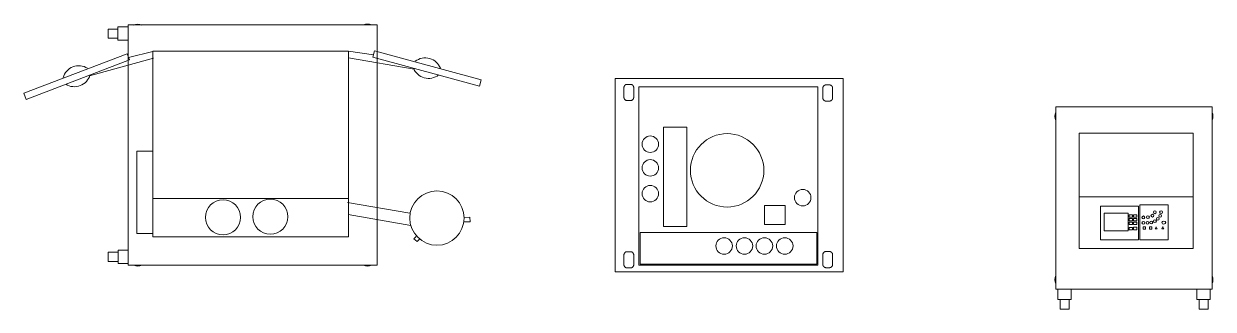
# Model space of a CAD drawing. Header units: inches. Extents: x 149643 to 153300, y 137526 to 138405.
import ezdxf

# ---------------------------------------------------------------- set-up
doc = ezdxf.new("R2010")
doc.units = ezdxf.units.IN
doc.header["$MEASUREMENT"] = 0
doc.layers.add('All', color=255, linetype='Continuous', lineweight=15)
doc.styles.add('ГОСТ 2.304', font='isocpeui.ttf')

# ---------------------------------------------------------------- blocks, each defined once
blk = doc.blocks.new('Аппарат для плазмафереза')
at = {"layer": 'All', "lineweight": 15}
for p, q in [((622.7, 272.8), (72.7, 272.8)), ((72.7, 272.8), (72.7, -277.2)), ((622.7, -277.2), (622.7, 272.8)), ((219.9, 148), (148.6, 148)), ((148.6, 148), (148.6, -157.6)), ((219.9, -157.6), (219.9, 148)), ((459.2, -93.1), (522.2, -93.1)), ((459.2, -151), (459.2, -93.1)), ((522.2, -93.1), (522.2, -151)), ((76.5, -176.2), (619.6, -176.2)), ((76.5, -273.8), (76.5, -176.2)), ((148.6, -157.6), (219.9, -157.6)), ((522.2, -151), (459.2, -151)), ((619.6, -176.2), (619.6, -273.8)), ((72.7, -277.2), (622.7, -277.2)), ((619.6, -273.8), (76.5, -273.8))]:
    blk.add_line(p, q, dxfattribs=at)
for points in [[(700.7, 297.8), (0, 297.8), (0, -297.8), (700.7, -297.8)], [(57, 270.2), (57, 270.7), (56.9, 271.2), (56.9, 271.7), (56.8, 272.2), (56.7, 272.7), (56.5, 273.2), (56.4, 273.7), (56.2, 274.1), (56, 274.6), (55.8, 275), (55.5, 275.4), (55.3, 275.8), (55, 276.2), (54.7, 276.6), (54.4, 276.9), (54.1, 277.3), (53.7, 277.6), (53.4, 277.9), (53, 278.2), (52.6, 278.5), (52.2, 278.8), (51.8, 279), (51.3, 279.2), (50.9, 279.4), (50.4, 279.6), (50, 279.8), (49.5, 279.9), (49, 280), (48.5, 280.1), (48, 280.2), (47.5, 280.2), (47, 280.2), (37, 280.2), (36.5, 280.2), (36, 280.2), (35.5, 280.1), (35, 280), (34.5, 279.9), (34, 279.8), (33.6, 279.6), (33.1, 279.4), (32.7, 279.2), (32.2, 279), (31.8, 278.8), (31.4, 278.5), (31, 278.2), (30.6, 277.9), (30.3, 277.6), (29.9, 277.3), (29.6, 276.9), (29.3, 276.6), (29, 276.2), (28.7, 275.8), (28.4, 275.4), (28.2, 275), (28, 274.6), (27.8, 274.1), (27.6, 273.7), (27.4, 273.2), (27.3, 272.7), (27.2, 272.2), (27.1, 271.7), (27, 271.2), (27, 270.7), (27, 270.2), (27, 240.2), (27, 239.7), (27, 239.2), (27.1, 238.7), (27.2, 238.2), (27.3, 237.7), (27.4, 237.3), (27.6, 236.8), (27.8, 236.3), (28, 235.9), (28.2, 235.5), (28.4, 235), (28.7, 234.6), (29, 234.2), (29.3, 233.9), (29.6, 233.5), (29.9, 233.2), (30.3, 232.8), (30.6, 232.5), (31, 232.2), (31.4, 231.9), (31.8, 231.7), (32.2, 231.4), (32.7, 231.2), (33.1, 231), (33.6, 230.8), (34, 230.7), (34.5, 230.5), (35, 230.4), (35.5, 230.3), (36, 230.3), (36.5, 230.2), (37, 230.2), (47, 230.2), (47.5, 230.2), (48, 230.3), (48.5, 230.3), (49, 230.4), (49.5, 230.5), (50, 230.7), (50.4, 230.8), (50.9, 231), (51.3, 231.2), (51.8, 231.4), (52.2, 231.7), (52.6, 231.9), (53, 232.2), (53.4, 232.5), (53.7, 232.8), (54.1, 233.2), (54.4, 233.5), (54.7, 233.9), (55, 234.2), (55.3, 234.6), (55.5, 235), (55.8, 235.5), (56, 235.9), (56.2, 236.3), (56.4, 236.8), (56.5, 237.3), (56.7, 237.7), (56.8, 238.2), (56.9, 238.7), (56.9, 239.2), (57, 239.7), (57, 240.2)], [(668.6, 268.5), (668.6, 269), (668.5, 269.5), (668.5, 270), (668.4, 270.5), (668.3, 271), (668.1, 271.5), (668, 271.9), (667.8, 272.4), (667.6, 272.8), (667.4, 273.3), (667.1, 273.7), (666.9, 274.1), (666.6, 274.5), (666.3, 274.9), (666, 275.2), (665.6, 275.6), (665.3, 275.9), (664.9, 276.2), (664.5, 276.5), (664.2, 276.8), (663.8, 277.1), (663.3, 277.3), (662.9, 277.5), (662.5, 277.7), (662, 277.9), (661.5, 278.1), (661.1, 278.2), (660.6, 278.3), (660.1, 278.4), (659.6, 278.5), (659.1, 278.5), (658.6, 278.5), (648.6, 278.5), (648.1, 278.5), (647.5, 278.5), (647, 278.4), (646.6, 278.3), (646.1, 278.2), (645.6, 278.1), (645.1, 277.9), (644.7, 277.7), (644.2, 277.5), (643.8, 277.3), (643.4, 277.1), (643, 276.8), (642.6, 276.5), (642.2, 276.2), (641.8, 275.9), (641.5, 275.6), (641.2, 275.2), (640.9, 274.9), (640.6, 274.5), (640.3, 274.1), (640, 273.7), (639.8, 273.3), (639.6, 272.8), (639.4, 272.4), (639.2, 271.9), (639, 271.5), (638.9, 271), (638.8, 270.5), (638.7, 270), (638.6, 269.5), (638.6, 269), (638.6, 268.5), (638.6, 238.5), (638.6, 238), (638.6, 237.5), (638.7, 237), (638.8, 236.5), (638.9, 236), (639, 235.5), (639.2, 235.1), (639.4, 234.6), (639.6, 234.2), (639.8, 233.7), (640, 233.3), (640.3, 232.9), (640.6, 232.5), (640.9, 232.1), (641.2, 231.8), (641.5, 231.4), (641.8, 231.1), (642.2, 230.8), (642.6, 230.5), (643, 230.2), (643.4, 230), (643.8, 229.7), (644.2, 229.5), (644.7, 229.3), (645.1, 229.1), (645.6, 229), (646.1, 228.8), (646.6, 228.7), (647, 228.6), (647.5, 228.6), (648.1, 228.5), (648.6, 228.5), (658.6, 228.5), (659.1, 228.5), (659.6, 228.6), (660.1, 228.6), (660.6, 228.7), (661.1, 228.8), (661.5, 229), (662, 229.1), (662.5, 229.3), (662.9, 229.5), (663.3, 229.7), (663.8, 230), (664.2, 230.2), (664.5, 230.5), (664.9, 230.8), (665.3, 231.1), (665.6, 231.4), (666, 231.8), (666.3, 232.1), (666.6, 232.5), (666.9, 232.9), (667.1, 233.3), (667.4, 233.7), (667.6, 234.2), (667.8, 234.6), (668, 235.1), (668.1, 235.5), (668.3, 236), (668.4, 236.5), (668.5, 237), (668.5, 237.5), (668.6, 238), (668.6, 238.5)], [(57, -245.2), (57, -244.7), (56.9, -244.2), (56.9, -243.7), (56.8, -243.2), (56.7, -242.7), (56.5, -242.3), (56.4, -241.8), (56.2, -241.4), (56, -240.9), (55.8, -240.5), (55.5, -240.1), (55.3, -239.7), (55, -239.3), (54.7, -238.9), (54.4, -238.5), (54.1, -238.2), (53.7, -237.8), (53.4, -237.5), (53, -237.2), (52.6, -237), (52.2, -236.7), (51.8, -236.4), (51.3, -236.2), (50.9, -236), (50.4, -235.8), (50, -235.7), (49.5, -235.6), (49, -235.4), (48.5, -235.4), (48, -235.3), (47.5, -235.3), (47, -235.2), (37, -235.2), (36.5, -235.3), (36, -235.3), (35.5, -235.4), (35, -235.4), (34.5, -235.6), (34, -235.7), (33.6, -235.8), (33.1, -236), (32.7, -236.2), (32.2, -236.4), (31.8, -236.7), (31.4, -237), (31, -237.2), (30.6, -237.5), (30.3, -237.8), (29.9, -238.2), (29.6, -238.5), (29.3, -238.9), (29, -239.3), (28.7, -239.7), (28.4, -240.1), (28.2, -240.5), (28, -240.9), (27.8, -241.4), (27.6, -241.8), (27.4, -242.3), (27.3, -242.7), (27.2, -243.2), (27.1, -243.7), (27, -244.2), (27, -244.7), (27, -245.2), (27, -275.2), (27, -275.8), (27, -276.3), (27.1, -276.8), (27.2, -277.3), (27.3, -277.7), (27.4, -278.2), (27.6, -278.7), (27.8, -279.1), (28, -279.6), (28.2, -280), (28.4, -280.4), (28.7, -280.8), (29, -281.2), (29.3, -281.6), (29.6, -282), (29.9, -282.3), (30.3, -282.6), (30.6, -283), (31, -283.3), (31.4, -283.5), (31.8, -283.8), (32.2, -284), (32.7, -284.3), (33.1, -284.5), (33.6, -284.6), (34, -284.8), (34.5, -284.9), (35, -285), (35.5, -285.1), (36, -285.2), (36.5, -285.2), (37, -285.2), (47, -285.2), (47.5, -285.2), (48, -285.2), (48.5, -285.1), (49, -285), (49.5, -284.9), (50, -284.8), (50.4, -284.6), (50.9, -284.5), (51.3, -284.3), (51.8, -284), (52.2, -283.8), (52.6, -283.5), (53, -283.3), (53.4, -283), (53.7, -282.6), (54.1, -282.3), (54.4, -282), (54.7, -281.6), (55, -281.2), (55.3, -280.8), (55.5, -280.4), (55.8, -280), (56, -279.6), (56.2, -279.1), (56.4, -278.7), (56.5, -278.2), (56.7, -277.7), (56.8, -277.3), (56.9, -276.8), (56.9, -276.3), (57, -275.8), (57, -275.2)], [(668.6, -244.6), (668.6, -244), (668.5, -243.5), (668.5, -243), (668.4, -242.5), (668.3, -242.1), (668.1, -241.6), (668, -241.1), (667.8, -240.7), (667.6, -240.2), (667.4, -239.8), (667.1, -239.4), (666.9, -239), (666.6, -238.6), (666.3, -238.2), (666, -237.8), (665.6, -237.5), (665.3, -237.2), (664.9, -236.8), (664.5, -236.5), (664.2, -236.3), (663.8, -236), (663.3, -235.8), (662.9, -235.5), (662.5, -235.3), (662, -235.2), (661.5, -235), (661.1, -234.9), (660.6, -234.8), (660.1, -234.7), (659.6, -234.6), (659.1, -234.6), (658.6, -234.6), (648.6, -234.6), (648.1, -234.6), (647.5, -234.6), (647, -234.7), (646.6, -234.8), (646.1, -234.9), (645.6, -235), (645.1, -235.2), (644.7, -235.3), (644.2, -235.5), (643.8, -235.8), (643.4, -236), (643, -236.3), (642.6, -236.5), (642.2, -236.8), (641.8, -237.2), (641.5, -237.5), (641.2, -237.8), (640.9, -238.2), (640.6, -238.6), (640.3, -239), (640, -239.4), (639.8, -239.8), (639.6, -240.2), (639.4, -240.7), (639.2, -241.1), (639, -241.6), (638.9, -242.1), (638.8, -242.5), (638.7, -243), (638.6, -243.5), (638.6, -244), (638.6, -244.6), (638.6, -274.6), (638.6, -275.1), (638.6, -275.6), (638.7, -276.1), (638.8, -276.6), (638.9, -277.1), (639, -277.5), (639.2, -278), (639.4, -278.4), (639.6, -278.9), (639.8, -279.3), (640, -279.7), (640.3, -280.1), (640.6, -280.5), (640.9, -280.9), (641.2, -281.3), (641.5, -281.6), (641.8, -282), (642.2, -282.3), (642.6, -282.6), (643, -282.8), (643.4, -283.1), (643.8, -283.3), (644.2, -283.6), (644.7, -283.8), (645.1, -283.9), (645.6, -284.1), (646.1, -284.2), (646.6, -284.4), (647, -284.4), (647.5, -284.5), (648.1, -284.5), (648.6, -284.6), (658.6, -284.6), (659.1, -284.5), (659.6, -284.5), (660.1, -284.4), (660.6, -284.4), (661.1, -284.2), (661.5, -284.1), (662, -283.9), (662.5, -283.8), (662.9, -283.6), (663.3, -283.3), (663.8, -283.1), (664.2, -282.8), (664.5, -282.6), (664.9, -282.3), (665.3, -282), (665.6, -281.6), (666, -281.3), (666.3, -280.9), (666.6, -280.5), (666.9, -280.1), (667.1, -279.7), (667.4, -279.3), (667.6, -278.9), (667.8, -278.4), (668, -278), (668.1, -277.5), (668.3, -277.1), (668.4, -276.6), (668.5, -276.1), (668.5, -275.6), (668.6, -275.1), (668.6, -274.6)]]:
    blk.add_lwpolyline(points, close=True, dxfattribs=at)
for centre, radius in [((108.1, 95.8), 25.4), ((344.2, 15.3), 113), ((108.1, 22.8), 25.4), ((108.1, -56.5), 25.4), ((576.7, -68.8), 25.4), ((335, -217.7), 25.4), ((397.5, -217.7), 25.4), ((458.9, -217.7), 25.4), ((521.4, -217.7), 25.4)]:
    blk.add_circle(centre, radius, dxfattribs=at)
at = {"layer": 'All', "style": 'ГОСТ 2.304'}
for tag, p, flags in [('ROOM', (20.3, 468.5), 5), ('5MANUFACTURER', (39.2, 447.6), 5), ('2NAME', (39.6, 463.3), 13), ('6UNITS', (39.4, 443.3), 13), ('3MODEL', (39.6, 458), 5), ('4CODE', (39.6, 452.4), 5), ('1POSITION', (39.5, 467.5), 4), ('8MASS', (39.7, 439.2), 5), ('9NOTE', (39.4, 435.4), 5)]:
    blk.add_attdef(tag, p, '', height=2.5, dxfattribs=dict(at, flags=flags))
blk = doc.blocks.new('Аппарат наркозно-дыхательный')
at = {"layer": 'All', "lineweight": 13, "ltscale": 100}
for p, q in [((-306.6, 658.5), (-381.8, 639.5)), ((294.5, 659.7), (371.2, 648.3)), ((-304.5, 637.3), (-501.7, 583.3)), ((294.5, 638.4), (496.1, 604.3)), ((295.9, 205.7), (-307.5, 205.7)), ((482.9, 160.1), (291.8, 192.9)), ((486.6, 122.2), (294, 156))]:
    blk.add_line(p, q, dxfattribs=at)
at = {"layer": 'All'}
for p, q in [((374.5, 660.5), (369.3, 641.2)), ((702.5, 571), (374.5, 660.5)), ((-703.8, 529.5), (-386.3, 651.3)), ((-379.2, 632.6), (-696.6, 510.8)), ((-386.3, 651.3), (-379.2, 632.6)), ((369.3, 641.2), (697.3, 551.7)), ((697.3, 551.7), (702.5, 571)), ((-696.6, 510.8), (-703.8, 529.5))]:
    blk.add_line(p, q, dxfattribs=at)
at = {"layer": 'All', "elevation": -30.5}
for points in [[(-383, 692.9), (-383, 734), (-414.2, 734), (-414.2, 692.9)], [(-414.2, 699.1), (-414.2, 727.2), (-444.7, 727.2), (-444.7, 699.1)]]:
    blk.add_lwpolyline(points, close=True, dxfattribs=at)
at = {"layer": 'All', "lineweight": 13, "ltscale": 100}
for points in [[(382.5, 0), (-382.5, 0), (-382.5, 740), (382.5, 740)], [(294.9, 659.3), (-306.5, 659.3), (-306.5, 87.9), (294.9, 87.9)], [(-306.5, 351.4), (-356.2, 351.4), (-356.2, 97.3), (-306.5, 97.3)]]:
    blk.add_lwpolyline(points, close=True, dxfattribs=at)
for points in [[(651, 146.8), (667.3, 147.9), (668.2, 134.1), (650.3, 133.2)], [(513.7, 81.2), (505.5, 73.1), (495.8, 80.8), (503.1, 88.6)]]:
    blk.add_lwpolyline(points, dxfattribs=at)
at = {"layer": 'All'}
for points in [[(-413.7, 11.8), (-413.7, 39.9), (-444.2, 39.9), (-444.2, 11.8)], [(-382.5, 5.6), (-382.5, 46.7), (-413.7, 46.7), (-413.7, 5.6)]]:
    blk.add_lwpolyline(points, close=True, dxfattribs=at)
at = {"layer": 'All', "lineweight": 13, "ltscale": 100}
for centre, radius in [((566.5, 145.1), 83.6), ((-91.2, 147.4), 54), ((54.2, 149.5), 54)]:
    blk.add_circle(centre, radius, dxfattribs=at)
at = {"layer": 'All'}
for centre, radius, start, end in [((-353.7, 713.6, -30.5), 29, 64.0055, 115.9945), ((353.2, 713.8), 29, 64.0055, 115.9945), ((530.7, 588.6), 50, 21.6048, 127.865), ((-534.6, 564.2), 50, 57.8638, 164.124), ((-548.3, 599.8), 50, 237.8638, 344.124), ((540.9, 625.4), 50, 201.6048, 307.865), ((-353.2, 26.3), 29, 245.317, 294.683), ((353.2, 26.3), 29, 245.317, 294.683)]:
    blk.add_arc(centre, radius, start, end, dxfattribs=at)
at = {"layer": 'All', "style": 'ГОСТ 2.304'}
for tag, p, flags in [('ROOM', (-305.9, 886.5), 5), ('2NAME', (-286.6, 881.2), 13), ('3MODEL', (-286.6, 875.9), 5), ('1POSITION', (-286.7, 885.5), 4), ('5MANUFACTURER', (-287, 865.6), 5), ('6UNITS', (-286.8, 861.3), 13), ('9NOTE', (-286.8, 853.3), 5), ('4CODE', (-286.5, 870.3), 5), ('8MASS', (-286.4, 857.1), 5)]:
    blk.add_attdef(tag, p, '', height=2.5, dxfattribs=dict(at, flags=flags))
blk = doc.blocks.new('Скальпель ультразвуковой')
at = {"layer": 'All', "ltscale": 100}
blk.add_line((-168.2, 284.5, -61.1), (181.8, 284.5, -61.1), dxfattribs=at)
at = {"layer": 'All'}
for points in [[(-240, 562), (240, 562), (240, 0), (-240, 0)], [(-193.3, 0), (-234.4, 0), (-234.4, -31.2), (-193.3, -31.2)], [(234.4, 0), (193.3, 0), (193.3, -31.2), (234.4, -31.2)], [(-199.5, -31.2), (-227.5, -31.2), (-227.5, -61.7), (-199.5, -61.7)], [(228.2, -31.2), (200.1, -31.2), (200.1, -61.7), (228.2, -61.7)]]:
    blk.add_lwpolyline(points, close=True, dxfattribs=at)
at = {"layer": 'All', "ltscale": 100, "elevation": -61.1}
blk.add_lwpolyline([(-168.2, 480.8), (181.8, 480.8), (181.8, 125.8), (-168.2, 125.8)], close=True, dxfattribs=at)
at = {"layer": 'All', "elevation": -61.1}
for points in [[(-102.7, 256.3), (13.6, 256.3), (13.6, 152.4), (-102.7, 152.4)], [(17.8, 260.4), (104.6, 260.4), (104.6, 152.4), (17.8, 152.4)], [(-91.9, 234.2), (-17.7, 234.2), (-17.7, 179.6), (-91.9, 179.6)], [(-15.2, 229.6), (-4.7, 229.6), (-4.7, 221.9), (-15.2, 221.9)], [(-2, 229.4), (8.5, 229.4), (8.5, 221.7), (-2, 221.7)], [(-15.2, 218), (-4.7, 218), (-4.7, 210.3), (-15.2, 210.3)], [(-14.8, 206.9), (-4.3, 206.9), (-4.3, 199.1), (-14.8, 199.1)], [(-14.8, 190.5), (-4.3, 190.5), (-4.3, 182.8), (-14.8, 182.8)], [(-2, 218.2), (8.5, 218.2), (8.5, 210.5), (-2, 210.5)], [(-1.8, 206.9), (8.7, 206.9), (8.7, 199.1), (-1.8, 199.1)], [(-1.6, 191.2), (8.9, 191.2), (8.9, 183.4), (-1.6, 183.4)], [(28, 192.5), (35.1, 192.5), (35.1, 185), (28, 185)], [(48.1, 192.3), (55.1, 192.3), (55.1, 184.8), (48.1, 184.8)]]:
    blk.add_lwpolyline(points, close=True, dxfattribs=at)
for points in [[(68.1, 192.3), (71.7, 185.9), (64.7, 185.9), (67.9, 191.9)], [(88.6, 192.8), (85.2, 186.2), (92.2, 186.2), (89, 192.5)]]:
    blk.add_lwpolyline(points, dxfattribs=at)
at = {"layer": 'All'}
for centre in [(28.7, 221.4, -61.1), (43, 221.9, -61.1), (56.5, 226.6, -61.1), (64, 236.9, -61.1), (73.5, 216.6, -61.1), (80.3, 226, -61.1), (83.1, 237.1, -61.1), (28.9, 204.3, -61.1), (41.5, 204.8, -61.1), (53.1, 205.5, -61.1), (64.4, 209.6, -61.1)]:
    blk.add_circle(centre, 4.31, dxfattribs=at)
for centre, start, end in [((-214, 532.7), 154.0055, 205.9945), ((213.7, 532.7), 335.317, 24.683), ((-214, 29.3), 154.0055, 205.9945), ((213.7, 29.3), 335.317, 24.683)]:
    blk.add_arc(centre, 29, start, end, dxfattribs=at)
blk.add_ellipse((92, 205.3, -61.1), major_axis=(5.92, 0.23), ratio=0.772007, dxfattribs=at)
at = {"layer": 'All', "style": 'ГОСТ 2.304'}
for tag, p, flags in [('ROOM', (-234.9, 639.6), 5), ('2NAME', (-215.7, 634.4), 13), ('3MODEL', (-215.7, 629.1), 5), ('4CODE', (-215.6, 623.5), 5), ('1POSITION', (-215.7, 638.6), 4), ('5MANUFACTURER', (-216, 618.7), 5), ('6UNITS', (-215.9, 614.4), 13), ('9NOTE', (-215.9, 606.5), 5), ('8MASS', (-215.5, 610.3), 5)]:
    blk.add_attdef(tag, p, '', height=2.5, dxfattribs=dict(at, flags=flags))

msp = doc.modelspace()

# ---------------------------------------------------------------- block references
at = {"color": 18, "true_color": 0x000000}
for name, p in [('Аппарат наркозно-дыхательный', (150346.9, 137661.5)), ('Аппарат для плазмафереза', (151461.4, 137938.4)), ('Скальпель ультразвуковой', (153056.6, 137587.5))]:
    msp.add_blockref(name, p, dxfattribs=at)

doc.saveas('drawing.dxf')
